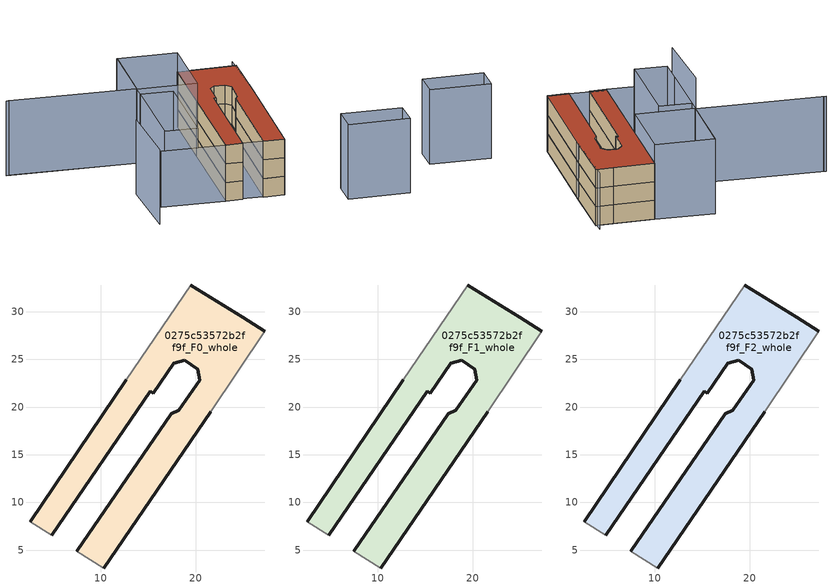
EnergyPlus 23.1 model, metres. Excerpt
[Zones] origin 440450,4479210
0275c53572b2ff9f_F0_whole
 floor ground (EU_floor_Construction): 10.34,3.13 21.55,19.51 27.23,27.95 24.89,29.41 19.47,32.8 12.71,22.88 2.62,7.96 4.88,6.56 15.2,21.66 15.51,21.43 17.7,24.6 18.82,24.93 20.17,23.96 20.39,22.79 18.21,19.68 17.43,19.3 7.52,4.89 z0
 wall outside (EU_wall_Construction): 21.55,19.51 10.34,3.13 / 7.52,4.89 17.43,19.3 18.21,19.68 20.39,22.79 20.17,23.96 18.82,24.93 17.7,24.6 15.51,21.43 15.2,21.66 4.88,6.56 / 2.62,7.96 12.71,22.88 / 19.47,32.8 24.89,29.41 27.23,27.95 z0:3
 wall adiabatic (EU_wall_Construction): 10.34,3.13 7.52,4.89 / 4.88,6.56 2.62,7.96 / 12.71,22.88 19.47,32.8 / 27.23,27.95 21.55,19.51 z0:3
0275c53572b2ff9f_F1_whole
 floor to 0275c53572b2ff9f_F0_whole (EU_floor_Construction): 10.34,3.13 21.55,19.51 27.23,27.95 24.89,29.41 19.47,32.8 12.71,22.88 2.62,7.96 4.88,6.56 15.19,21.66 15.51,21.43 17.69,24.6 18.82,24.93 20.17,23.96 20.39,22.79 18.21,19.68 17.43,19.3 7.52,4.89 z3
 wall outside (EU_wall_Construction): 21.55,19.51 10.34,3.13 / 7.52,4.89 17.43,19.3 18.21,19.68 20.39,22.79 20.17,23.96 18.82,24.93 17.7,24.6 15.51,21.43 15.2,21.66 4.88,6.56 / 2.62,7.96 12.71,22.88 / 19.47,32.8 24.89,29.41 27.23,27.95 z3:6
 wall adiabatic (EU_wall_Construction): 10.34,3.13 7.52,4.89 / 4.88,6.56 2.62,7.96 / 12.71,22.88 19.47,32.8 / 27.23,27.95 21.55,19.51 z3:6
0275c53572b2ff9f_F2_whole
 floor to 0275c53572b2ff9f_F1_whole (EU_floor_Construction): 10.34,3.13 21.55,19.51 27.23,27.95 24.89,29.41 19.47,32.8 12.71,22.88 2.62,7.96 4.88,6.56 15.19,21.66 15.51,21.43 17.69,24.6 18.82,24.93 20.17,23.96 20.39,22.79 18.21,19.68 17.43,19.3 7.52,4.89 z6
 wall outside (EU_wall_Construction): 21.55,19.51 10.34,3.13 / 7.52,4.89 17.43,19.3 18.21,19.68 20.39,22.79 20.17,23.96 18.82,24.93 17.7,24.6 15.51,21.43 15.2,21.66 4.88,6.56 / 2.62,7.96 12.71,22.88 / 19.47,32.8 24.89,29.41 27.23,27.95 z6:9
 wall adiabatic (EU_wall_Construction): 10.34,3.13 7.52,4.89 / 4.88,6.56 2.62,7.96 / 12.71,22.88 19.47,32.8 / 27.23,27.95 21.55,19.51 z6:9
 roof outside (EU_roof_Construction): 24.89,29.41 27.23,27.95 21.55,19.51 10.34,3.13 7.52,4.89 17.43,19.3 18.21,19.68 20.39,22.79 20.17,23.96 18.82,24.93 17.7,24.6 15.51,21.43 15.2,21.66 4.88,6.56 2.62,7.96 12.71,22.88 19.47,32.8 z9
shading: 2.81,8.24 10.34,3.13 / -5.56,13.51 2.62,7.96 / 20.9,18.49 27.83,29.36 z0:9; -4.29,19.71 -10.64,9.23 / -11.74,39.1 4.88,27.9 / 4.88,27.9 -2.31,17.23 / 11.6,37.7 4.92,27.82 / 4.92,27.82 -11.46,38.91 / 23.44,-10.24 15.49,-5.06 / 15.49,-5.06 17.87,-1.42 / 17.87,-1.42 25.81,-6.6 / 25.81,-6.6 23.44,-10.24 / -0.61,10.66 -4.84,13.52 / -4.84,13.52 3.58,25.99 / 3.58,25.99 7.81,23.13 / 7.81,23.13 -0.61,10.66 / 19.47,32.8 12.49,22.56 / 12.49,22.56 4.8,27.8 / 4.8,27.8 11.78,38.04 / 11.78,38.04 19.47,32.8 z0:12
[Building]
EU S2 Campaign: North Axis=0; Terrain=City; Solar Distribution=FullExterior
[Site:Location]
Madrid: Latitude=40.5; Longitude=-3.5; Time Zone=1; Elevation=609
[SizingPeriod:WeatherFileDays]
AnnualSizingPeriod: Begin Month=1; Begin Day of Month=1; End Month=12; End Day of Month=31; Day of Week for Start Day=Monday; Use Weather File Daylight Saving Period=No; Use Weather File Rain and Snow Indicators=No
[MATERIAL]
EU_InternalMass_Material: Roughness=MediumRough; Thickness=0.1; Conductivity=1; Density=1800; Specific Heat=900; Thermal Absorptance=0.9; Solar Absorptance=0.7; Visible Absorptance=0.7
[MATERIAL:NOMASS] Roughness=MediumRough; Thermal Absorptance=0.9; Solar Absorptance=0.7; Visible Absorptance=0.7
Name | Thermal Resistance
EU_wall_NoMass | 0.459673
EU_roof_NoMass | 0.495815
EU_floor_NoMass | 0.788942
[CONSTRUCTION]
EU_wall_Construction: EU_wall_NoMass
EU_roof_Construction: EU_roof_NoMass
EU_floor_Construction: EU_floor_NoMass
EU_InternalMass_Construction: EU_InternalMass_Material
[ZONE] Type=1; Multiplier=1; Ceiling Height=autocalculate; Volume=608.03; Floor Area=autocalculate; Part of Total Floor Area=Yes
0275c53572b2ff9f_F0_whole; 0275c53572b2ff9f_F1_whole; 0275c53572b2ff9f_F2_whole
[INTERNALMASS] Construction=EU_InternalMass_Construction; Surface Area=202.675
Name | Zone or ZoneList
0275c53572b2ff9f_F0_whole_EU_InternalMass | 0275c53572b2ff9f_F0_whole
0275c53572b2ff9f_F1_whole_EU_InternalMass | 0275c53572b2ff9f_F1_whole
0275c53572b2ff9f_F2_whole_EU_InternalMass | 0275c53572b2ff9f_F2_whole
[OTHEREQUIPMENT] Fuel Type=Electricity; Design Level Calculation Method=Watts/Area; Power per Zone Floor Area=1; Fraction Latent=0; Fraction Radiant=0; Fraction Lost=0; Carbon Dioxide Generation Rate=0; EndUse Subcategory=EU_Step8_InternalGains
Name | Zone or ZoneList or Space or SpaceList | Schedule
EU_Step8_InternalGain_0275c53572b2ff9f_F0_whole_f000 | 0275c53572b2ff9f_F0_whole | EU_Step8_GainSchedule_0275c53572b2ff9f_F0_whole_f000
EU_Step8_InternalGain_0275c53572b2ff9f_F1_whole_f000 | 0275c53572b2ff9f_F1_whole | EU_Step8_GainSchedule_0275c53572b2ff9f_F1_whole_f000
EU_Step8_InternalGain_0275c53572b2ff9f_F2_whole_f000 | 0275c53572b2ff9f_F2_whole | EU_Step8_GainSchedule_0275c53572b2ff9f_F2_whole_f000
[ZONEVENTILATION:DESIGNFLOWRATE] Schedule=EU_AlwaysOn; Design Flow Rate Calculation Method=AirChanges/Hour; Air Changes per Hour=0.719161; Ventilation Type=Natural; Fan Pressure Rise=0; Fan Total Efficiency=1; Constant Term Coefficient=1; Temperature Term Coefficient=0; Velocity Term Coefficient=0; Velocity Squared Term Coefficient=0; Minimum Indoor Temperature=-100; Maximum Indoor Temperature=100; Delta Temperature=-100; Minimum Outdoor Temperature=-100; Maximum Outdoor Temperature=100; Maximum Wind Speed=40
Name | Zone or ZoneList or Space or SpaceList
EU_ConstantAir_0275c53572b2ff9f_F0_whole | 0275c53572b2ff9f_F0_whole
EU_ConstantAir_0275c53572b2ff9f_F1_whole | 0275c53572b2ff9f_F1_whole
EU_ConstantAir_0275c53572b2ff9f_F2_whole | 0275c53572b2ff9f_F2_whole
[HVACTEMPLATE:THERMOSTAT] Constant Heating Setpoint=20; Constant Cooling Setpoint=50
EU_HeatOnly_0275c53572b2ff9f_F0_whole; EU_HeatOnly_0275c53572b2ff9f_F1_whole; EU_HeatOnly_0275c53572b2ff9f_F2_whole
[HVACTEMPLATE:ZONE:IDEALLOADSAIRSYSTEM] System Availability Schedule=EU_AlwaysOn; Maximum Heating Supply Air Temperature=50; Minimum Cooling Supply Air Temperature=13; Maximum Heating Supply Air Humidity Ratio=0.0156; Minimum Cooling Supply Air Humidity Ratio=0.0077; Heating Limit=NoLimit; Cooling Limit=NoLimit; Heating Availability Schedule=EU_AlwaysOn; Cooling Availability Schedule=EU_CoolingOff; Dehumidification Control Type=ConstantSensibleHeatRatio; Cooling Sensible Heat Ratio=0.7; Dehumidification Setpoint=60; Humidification Control Type=None; Humidification Setpoint=30; Outdoor Air Method=None; Outdoor Air Flow Rate per Person=0.00944; Outdoor Air Flow Rate per Zone Floor Area=0; Outdoor Air Flow Rate per Zone=0; Demand Controlled Ventilation Type=None; Outdoor Air Economizer Type=NoEconomizer; Heat Recovery Type=None; Sensible Heat Recovery Effectiveness=0.7; Latent Heat Recovery Effectiveness=0.65
Name | Template Thermostat
0275c53572b2ff9f_F0_whole | EU_HeatOnly_0275c53572b2ff9f_F0_whole
0275c53572b2ff9f_F1_whole | EU_HeatOnly_0275c53572b2ff9f_F1_whole
0275c53572b2ff9f_F2_whole | EU_HeatOnly_0275c53572b2ff9f_F2_whole
[SIZING:ZONE] Zone Cooling Design Supply Air Temperature Input Method=SupplyAirTemperature; Zone Cooling Design Supply Air Temperature=13; Zone Heating Design Supply Air Temperature Input Method=SupplyAirTemperature; Zone Heating Design Supply Air Temperature=50; Zone Cooling Design Supply Air Humidity Ratio=0.008; Zone Heating Design Supply Air Humidity Ratio=0.008; Cooling Design Air Flow Method=DesignDay; Cooling Design Air Flow Rate=0; Cooling Minimum Air Flow per Zone Floor Area=0.000762; Cooling Minimum Air Flow=0; Cooling Minimum Air Flow Fraction=0.2; Heating Design Air Flow Method=DesignDay; Heating Design Air Flow Rate=0; Heating Maximum Air Flow per Zone Floor Area=0.002032; Heating Maximum Air Flow=0.141576; Heating Maximum Air Flow Fraction=0.3; Account for Dedicated Outdoor Air System=No; Dedicated Outdoor Air System Control Strategy=NeutralSupplyAir; Dedicated Outdoor Air Low Setpoint Temperature for Design=autosize; Dedicated Outdoor Air High Setpoint Temperature for Design=autosize; Zone Load Sizing Method=Sensible Load Only No Latent Load; Zone Latent Cooling Design Supply Air Humidity Ratio Input Method=HumidityRatioDifference; Zone Cooling Design Supply Air Humidity Ratio Difference=0.005; Zone Latent Heating Design Supply Air Humidity Ratio Input Method=HumidityRatioDifference; Zone Humidification Design Supply Air Humidity Ratio Difference=0.005
0275c53572b2ff9f_F0_whole; 0275c53572b2ff9f_F1_whole; 0275c53572b2ff9f_F2_whole
[SCHEDULE:CONSTANT]
Name | Hourly Value
EU_AlwaysOn | 1
EU_CoolingOff | 0
[SCHEDULE:FILE] Column Number=1; Rows to Skip at Top=0; Number of Hours of Data=8760; Column Separator=Comma; Interpolate to Timestep=No; Minutes per Item=60; Adjust Schedule for Daylight Savings=Yes
Name | File
EU_Step8_GainSchedule_0275c53572b2ff9f_F0_whole_f000 | ../../schedules/0275c53572b2ff9f/0275c53572b2ff9f_F0_whole_f000_gain.csv
EU_Step8_GainSchedule_0275c53572b2ff9f_F1_whole_f000 | ../../schedules/0275c53572b2ff9f/0275c53572b2ff9f_F1_whole_f000_gain.csv
EU_Step8_GainSchedule_0275c53572b2ff9f_F2_whole_f000 | ../../schedules/0275c53572b2ff9f/0275c53572b2ff9f_F2_whole_f000_gain.csv
